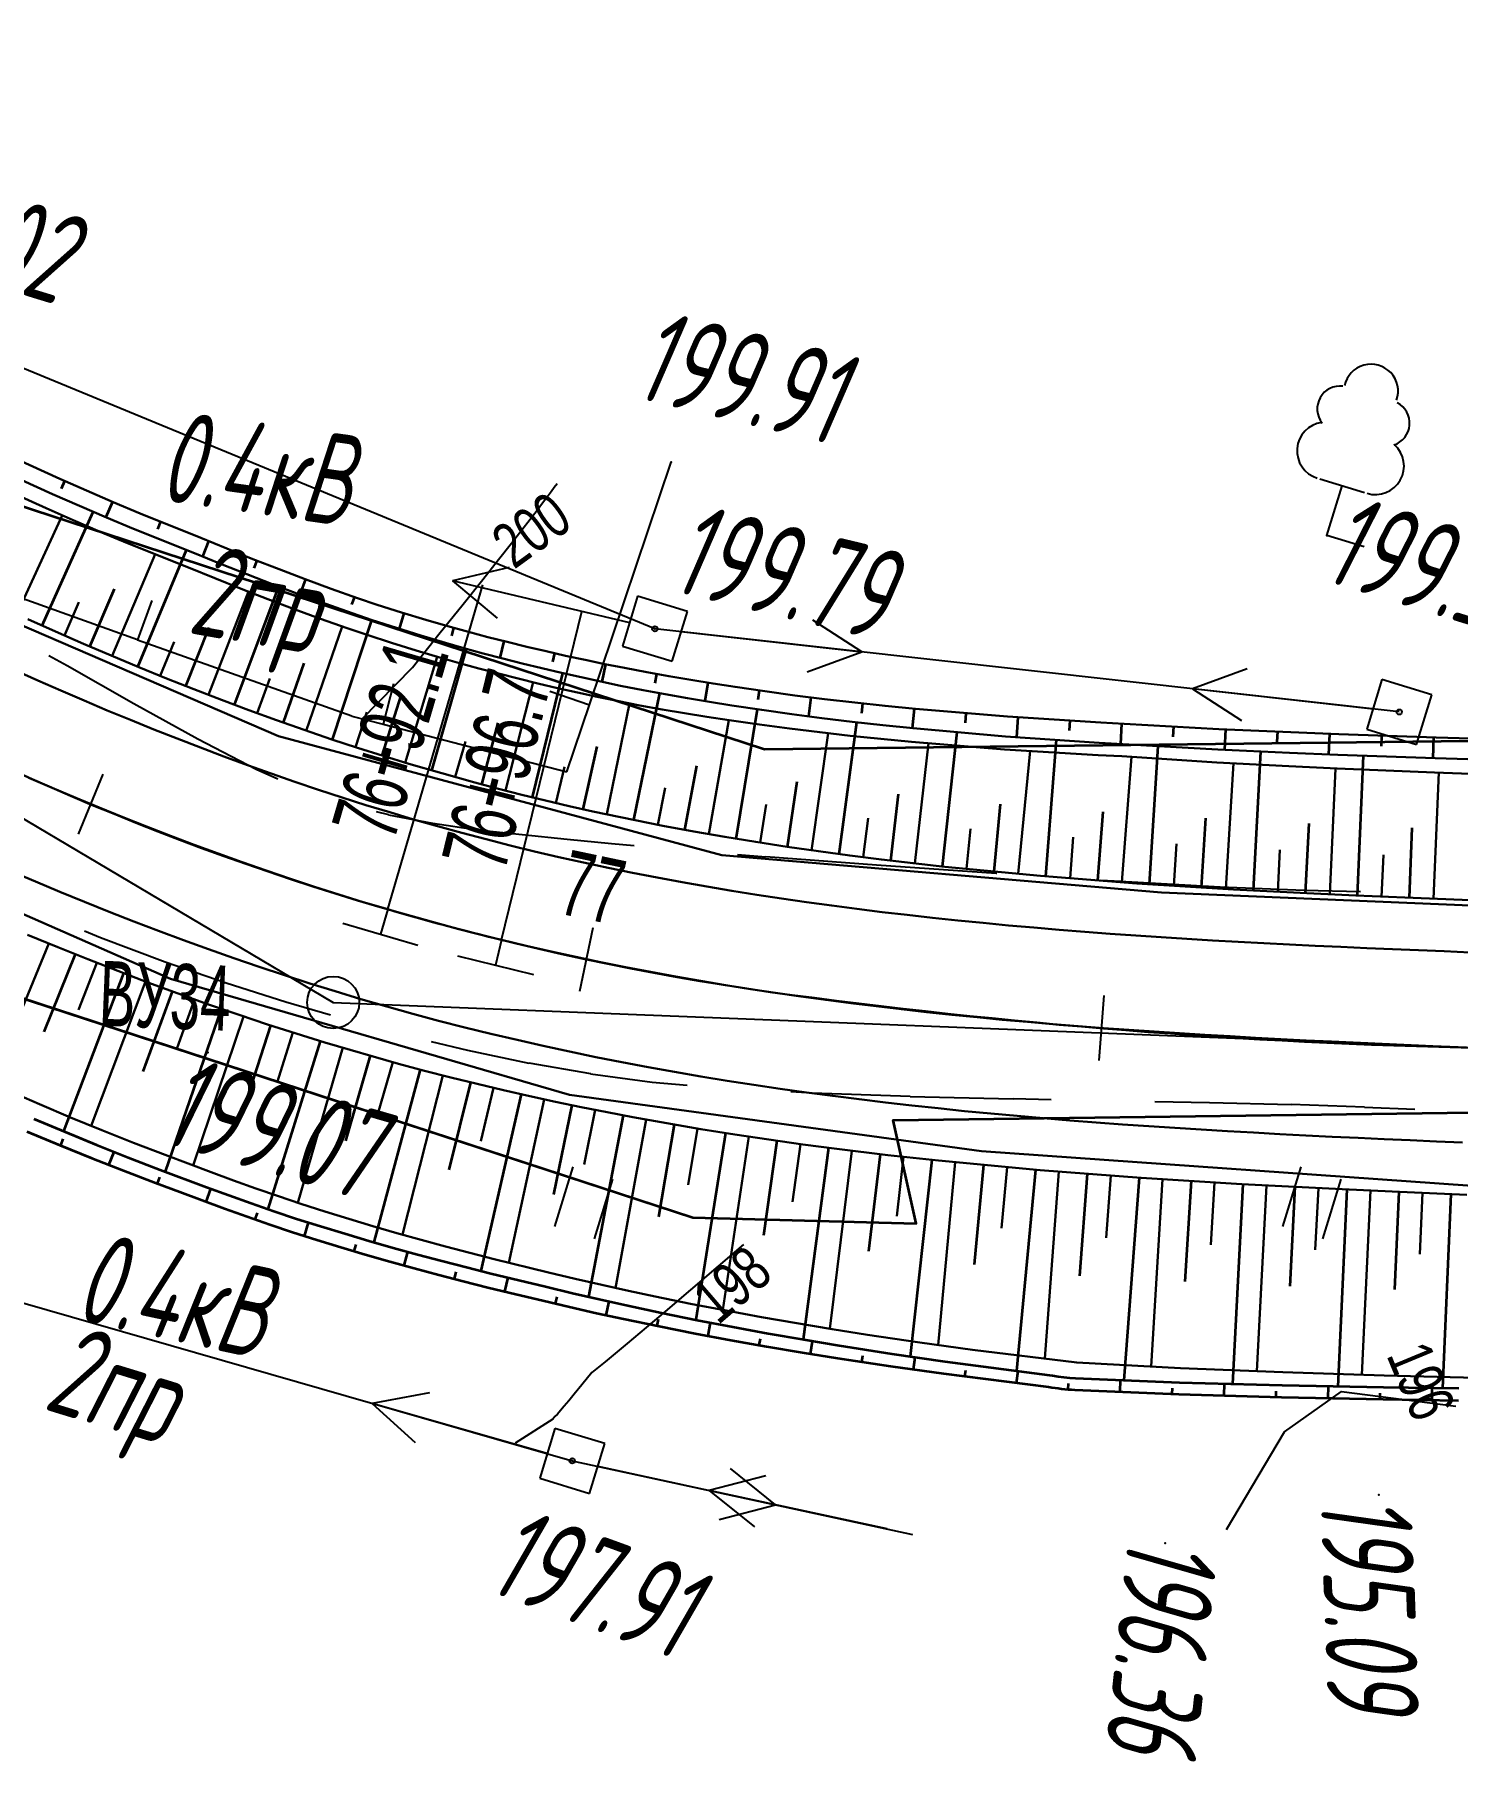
# Model space of a CAD drawing. Header units: millimetres. Extents: x -1799 to 6962, y -1020 to 4121.
# Drawn here: x 4524.3 to 4579.1, y 2876 to 2942.5 of the extents above; entities that cross this region are included whole.
import ezdxf

# ---------------------------------------------------------------- set-up
doc = ezdxf.new("R2010")
doc.units = ezdxf.units.MM
doc.linetypes.add('CONTI', pattern=[0])
for name, color, linetype, lineweight in [('10', 1, 'Continuous', 35), ('КОПИЯ_ОСЬ_13_ОТКОСЫ', 7, 'Continuous', 30), ('КОПИЯ_ОСЬ_ГРАНИЦЫ_ПОЛОС', 7, 'Continuous', 30), ('Огражд-перила', 1, 'ограждение2', 40), ('ОСЬ_ВЕРХ_ПОКРЫТИЯ_ГРАНИЦЫ_ПОЛОС', 7, 'Continuous', 30), ('ОСЬ_ВЕРХ_ПОКРЫТИЯ_ОСЬ', 1, 'Continuous', 30), ('Ось_примыкания', 1, 'Continuous', 35)]:
    doc.layers.add(name, color=color, linetype=linetype, lineweight=lineweight)
for name, color, linetype in [('GOR_BDEFAULT', 212, 'CONTI'), ('NAD_MDEFAULT', 7, 'CONTI'), ('PI_OTDEFAULT', 172, 'CONTI'), ('PI_TTDEFAULT', 5, 'CONTI'), ('SIT_LDEFAULT', 7, 'CONTI'), ('USLZNDEFAULT', 7, 'CONTI'), ('ZAPSKDEFAULT', 7, 'CONTI'), ('КОПИЯ_ОСЬ_ТАНГЕНСЫ', 1, 'Continuous'), ('ОСЬ_ВЕРХ_ПОКРЫТИЯ_ПИКЕТЫ', 1, 'Continuous'), ('ОСЬ_ВЕРХ_ПОКРЫТИЯ_РАЗБИВКА_КРИВ', 1, 'Continuous'), ('ОСЬ_ВЕРХ_ПОКРЫТИЯ_ТАНГЕНСЫ', 1, 'Continuous'), ('разметка', 7, 'Continuous')]:
    doc.layers.add(name, color=color, linetype=linetype)
doc.styles.add('eskd', font='spds.shx', dxfattribs={"width": 1.2, "oblique": 15})
doc.styles.add('SHRFT', font='TXT', dxfattribs={"width": 3.5})
doc.styles.get("Standard").update_dxf_attribs({"font": 'arial.ttf'})
doc.linetypes.add('ограждение2', pattern='A,0.25,-0.1,[132,ltypeshp.shx,S=0.1,R=0,X=-0.1,Y=0],-0.1,1', length=1.45)

# ---------------------------------------------------------------- blocks, each defined once
blk = doc.blocks.new('BL_2011')
at = {"color": 0}
for p, q in [((0, 0), (0, 2.4)), ((1.6, 0), (1.6, 2.4))]:
    blk.add_line(p, q, dxfattribs=at)
blk = doc.blocks.new('BL_27')
at = {"color": 0}
for p, q in [((1, 1), (-1, 1)), ((-1, 1), (-1, -1)), ((1, -1), (1, 1)), ((-1, -1), (1, -1))]:
    blk.add_line(p, q, dxfattribs=at)
blk.add_circle((0, 0), 0.1, dxfattribs=at)
blk = doc.blocks.new('BL_104')
at = {"color": 0}
for p, q in [((-0.9, 2), (0.9, 2)), ((0, 0), (0, 2)), ((1.5, 0), (0, 0))]:
    blk.add_line(p, q, dxfattribs=at)
for centre, radius, start, end in [((0, 5.8), 1.04, 358, 185), ((-0.94, 4.8), 0.88, 100, 235), ((0.94, 4.8), 0.88, 305, 80), ((-1, 3.1), 1.1, 115, 270), ((1, 3.1), 1.1, 270, 65)]:
    blk.add_arc(centre, radius, start, end, dxfattribs=at)

msp = doc.modelspace()

# ---------------------------------------------------------------- linework, layer by layer
at = {"layer": '10'}
for p, q in [((4552.416, 2914.983), (4521.746, 2925.033)), ((4598.586, 2915.533), (4552.416, 2914.983)), ((4514.446, 2908.513), (4549.656, 2896.993)), ((4557.366, 2900.733), (4579.636, 2901.023)), ((4558.246, 2896.753), (4557.366, 2900.733)), ((4549.656, 2896.993), (4558.246, 2896.753))]:
    msp.add_line(p, q, dxfattribs=at)
for points in [[(4598.586, 2915.533), (4552.416, 2914.983), (4521.746, 2925.033), (4419.606, 2982.913), (4344.146, 3011.203), (4332.496, 3021.273), (4289.966, 3078.193), (4264.456, 3124.383), (4216.896, 3199.763), (4208.926, 3208.633), (4175.176, 3237.413), (4176.746, 3239.013), (4084.856, 3313.423)], [(4334.836, 2995.523), (4319.266, 3008.963), (4288.236, 3052.073), (4319.266, 3008.963), (4334.836, 2995.523), (4363.306, 2985.263), (4364.906, 2990.013), (4372.426, 2987.253), (4370.836, 2982.483), (4411.976, 2966.593), (4514.446, 2908.513), (4549.656, 2896.993), (4558.246, 2896.753), (4557.366, 2900.733), (4579.636, 2901.023)]]:
    msp.add_lwpolyline(points, dxfattribs=at)
at = {"layer": 'GOR_BDEFAULT', "color": 212, "flags": 128}
for points, elevation in [([(4536.932, 2916.149), (4538.882, 2918.139), (4539.892, 2919.419), (4540.832, 2920.579), (4541.582, 2921.519), (4542.192, 2922.299), (4542.682, 2922.919), (4543.082, 2923.429), (4543.402, 2923.849), (4543.672, 2924.189), (4543.882, 2924.479), (4544.062, 2924.709), (4544.212, 2924.909), (4544.332, 2925.079), (4544.442, 2925.219)], 200), ([(4551.612, 2895.949), (4548.592, 2893.379), (4547.132, 2892.139), (4546.292, 2891.439), (4545.782, 2891.029), (4545.392, 2890.549), (4545.102, 2890.199), (4544.892, 2889.939), (4544.712, 2889.729), (4544.572, 2889.569), (4544.452, 2889.429), (4544.352, 2889.329), (4544.272, 2889.229), (4542.832, 2888.309)], 198), ([(4570.182, 2884.989), (4572.412, 2888.749), (4574.602, 2890.299), (4579.002, 2889.729)], 196)]:
    msp.add_lwpolyline(points, dxfattribs=dict(at, elevation=elevation))
at = {"layer": 'PI_TTDEFAULT', "color": 5}
for p in [(4548.832, 2926.039, 199.909), (4574.042, 2923.219, 199.305), (4548.202, 2919.629, 199.79), (4531.012, 2903.329, 199.073), (4545.022, 2887.629, 197.912), (4576.042, 2886.319, 195.089), (4567.822, 2884.459, 196.363)]:
    msp.add_point(p, dxfattribs=at)
at = {"layer": 'SIT_LDEFAULT', "color": 7}
for p, q in [((4548.202, 2919.629), (4500.388, 2939.337)), ((4545.682, 2916.709), (4548.832, 2926.039)), ((4520.432, 2922.029), (4528.302, 2919.219)), ((4542.592, 2921.989), (4540.422, 2921.479)), ((4547.232, 2919.859), (4540.422, 2921.479)), ((4540.422, 2921.479), (4542.132, 2920.039)), ((4528.852, 2920.719), (4528.312, 2919.209)), ((4556.152, 2918.739), (4554.272, 2919.959)), ((4528.312, 2919.209), (4536.542, 2916.279)), ((4576.822, 2916.429), (4548.202, 2919.629)), ((4549.192, 2919.519), (4556.152, 2918.739)), ((4525.602, 2918.199), (4524.902, 2918.589)), ((4554.052, 2917.969), (4556.152, 2918.739)), ((4528.162, 2916.749), (4525.602, 2918.199)), ((4570.972, 2918.089), (4568.872, 2917.319)), ((4538.152, 2917.509), (4537.752, 2915.959)), ((4544.162, 2917.229), (4545.682, 2916.709)), ((4575.832, 2916.539), (4568.872, 2917.319)), ((4568.872, 2917.319), (4570.752, 2916.099)), ((4530.632, 2915.379), (4528.162, 2916.749)), ((4544.812, 2914.129), (4545.682, 2916.709)), ((4536.542, 2916.269), (4537.752, 2915.959)), ((4537.752, 2915.959), (4544.812, 2914.129)), ((4532.872, 2914.219), (4530.632, 2915.379)), ((4533.702, 2913.849), (4532.872, 2914.219)), ((4537.972, 2912.469), (4537.492, 2912.589)), ((4539.662, 2912.139), (4537.972, 2912.459)), ((4541.372, 2911.889), (4539.662, 2912.139)), ((4543.102, 2911.699), (4541.372, 2911.889)), ((4544.822, 2911.529), (4543.102, 2911.699)), ((4546.532, 2911.359), (4544.822, 2911.529)), ((4547.402, 2911.279), (4546.532, 2911.359)), ((4552.462, 2910.849), (4551.382, 2910.939)), ((4556.722, 2910.539), (4552.462, 2910.859)), ((4561.322, 2910.219), (4556.722, 2910.539)), ((4561.352, 2910.219), (4561.322, 2910.219)), ((4565.862, 2909.919), (4565.342, 2909.949)), ((4569.942, 2909.689), (4565.862, 2909.919)), ((4573.172, 2909.559), (4569.942, 2909.689)), ((4575.332, 2909.519), (4573.172, 2909.559)), ((4526.262, 2908.009), (4526.882, 2907.759)), ((4526.882, 2907.759), (4529.372, 2906.819)), ((4529.372, 2906.819), (4531.722, 2906.009)), ((4531.722, 2906.009), (4534.012, 2905.279)), ((4534.012, 2905.279), (4535.722, 2904.779)), ((4539.592, 2903.759), (4540.992, 2903.429)), ((4540.992, 2903.419), (4543.352, 2902.929)), ((4543.352, 2902.939), (4545.722, 2902.529)), ((4545.722, 2902.519), (4548.092, 2902.199)), ((4548.092, 2902.199), (4549.442, 2902.079)), ((4553.432, 2901.829), (4554.242, 2901.789)), ((4554.242, 2901.779), (4558.022, 2901.649)), ((4558.022, 2901.639), (4561.982, 2901.549)), ((4561.982, 2901.559), (4563.432, 2901.529)), ((4567.422, 2901.449), (4569.532, 2901.409)), ((4569.532, 2901.409), (4572.672, 2901.339)), ((4572.672, 2901.349), (4575.492, 2901.249)), ((4575.492, 2901.229), (4577.422, 2901.149)), ((4510.472, 2897.569), (4545.022, 2887.629)), ((4539.532, 2890.249), (4537.332, 2889.839)), ((4544.062, 2887.909), (4537.332, 2889.839)), ((4537.332, 2889.839), (4538.982, 2888.329)), ((4545.022, 2887.629), (4558.112, 2884.799)), ((4546.002, 2887.419), (4552.842, 2885.939)), ((4552.842, 2885.939), (4551.102, 2887.339)), ((4552.462, 2887.049), (4550.292, 2886.489)), ((4557.132, 2885.009), (4550.292, 2886.489)), ((4550.292, 2886.489), (4552.032, 2885.089)), ((4550.672, 2885.379), (4552.842, 2885.939))]:
    msp.add_line(p, q, dxfattribs=at)
at = {"layer": 'КОПИЯ_ОСЬ_13_ОТКОСЫ'}
for points in [[(4521.669, 2925.681), (4524.79, 2924.262), (4525.828, 2923.808), (4526.871, 2923.363), (4527.916, 2922.926), (4530.267, 2921.984), (4531.278, 2921.57), (4532.293, 2921.166), (4533.312, 2920.771), (4534.327, 2920.389), (4535.346, 2920.018), (4536.369, 2919.657), (4537.134, 2919.394), (4538.078, 2919.09), (4539.024, 2918.796), (4539.973, 2918.511), (4540.684, 2918.305), (4541.436, 2918.102), (4542.19, 2917.905), (4542.946, 2917.714), (4543.703, 2917.529), (4544.462, 2917.351), (4545.222, 2917.179), (4545.984, 2917.014), (4546.747, 2916.855), (4547.626, 2916.68), (4548.482, 2916.529), (4549.34, 2916.384), (4550.199, 2916.246), (4551.059, 2916.115), (4552.218, 2915.949), (4553.379, 2915.795), (4554.541, 2915.652), (4555.715, 2915.518), (4556.892, 2915.394), (4558.068, 2915.281), (4561.638, 2914.991), (4565.249, 2914.77), (4566.158, 2914.725), (4569.812, 2914.491), (4572.581, 2914.345), (4574.438, 2914.258), (4576.305, 2914.177), (4578.183, 2914.102), (4585.748, 2913.824)], [(4523.67, 2920.195), (4525.406, 2923.992)], [(4527.331, 2918.583), (4528.986, 2922.497)], [(4525.495, 2919.376), (4526.056, 2920.649)], [(4531.039, 2917.083), (4532.57, 2921.058)], [(4524.093, 2920.002), (4525.158, 2919.524), (4526.227, 2919.055), (4527.29, 2918.6), (4528.356, 2918.154), (4529.426, 2917.718), (4530.478, 2917.301), (4531.534, 2916.894), (4532.593, 2916.497), (4533.652, 2916.112), (4534.715, 2915.738), (4535.782, 2915.376), (4536.766, 2915.053), (4537.752, 2914.74), (4538.743, 2914.438), (4541.28, 2913.714), (4542.182, 2913.476), (4543.086, 2913.246), (4543.993, 2913.025), (4544.901, 2912.812), (4545.811, 2912.608), (4548.501, 2912.057), (4549.692, 2911.836), (4550.885, 2911.627), (4552.08, 2911.431), (4553.284, 2911.245), (4554.489, 2911.071), (4555.696, 2910.908), (4556.912, 2910.754), (4558.128, 2910.61), (4559.345, 2910.475), (4563.023, 2910.122), (4566.727, 2909.836), (4570.455, 2909.604), (4573.266, 2909.458), (4575.147, 2909.37), (4577.033, 2909.289), (4579.873, 2909.175)], [(4534.795, 2915.711), (4536.179, 2919.723)], [(4529.179, 2917.818), (4529.71, 2919.131)], [(4538.601, 2914.48), (4539.829, 2918.554)], [(4532.911, 2916.38), (4533.398, 2917.713)], [(4542.454, 2913.406), (4543.521, 2917.573)], [(4546.349, 2912.498), (4547.223, 2916.761)], [(4536.692, 2915.077), (4537.127, 2916.423)], [(4550.275, 2911.732), (4551.042, 2916.117)], [(4540.524, 2913.93), (4540.913, 2915.294)], [(4554.226, 2911.108), (4554.866, 2915.614)], [(4558.194, 2910.602), (4558.721, 2915.228)], [(4562.174, 2910.204), (4562.627, 2914.93)], [(4566.16, 2909.88), (4566.533, 2914.701)], [(4544.396, 2912.929), (4544.724, 2914.325)], [(4570.152, 2909.623), (4570.453, 2914.457)], [(4574.147, 2909.417), (4574.372, 2914.261)], [(4578.143, 2909.244), (4578.338, 2914.097)], [(4548.309, 2912.096), (4548.6, 2913.517)], [(4552.248, 2911.404), (4552.479, 2912.87)], [(4556.208, 2910.842), (4556.399, 2912.346)], [(4560.183, 2910.395), (4560.331, 2911.94)], [(4564.166, 2910.034), (4564.288, 2911.612)], [(4568.156, 2909.747), (4568.256, 2911.356)], [(4572.149, 2909.516), (4572.233, 2911.128)], [(4576.144, 2909.327), (4576.214, 2910.942)], [(4524.893, 2907.528), (4522.683, 2902.151)], [(4524.081, 2907.864), (4525.242, 2907.385), (4526.391, 2906.923), (4527.544, 2906.471), (4528.703, 2906.031), (4529.87, 2905.601), (4531.04, 2905.183), (4532.216, 2904.778), (4533.309, 2904.414), (4534.405, 2904.061), (4535.505, 2903.72), (4538.34, 2902.901), (4539.347, 2902.632), (4540.356, 2902.373), (4541.368, 2902.123), (4542.381, 2901.882), (4543.397, 2901.651), (4544.384, 2901.438), (4545.372, 2901.232), (4546.362, 2901.035), (4547.354, 2900.847), (4548.659, 2900.611), (4549.967, 2900.388), (4551.277, 2900.179), (4552.583, 2899.984), (4553.89, 2899.8), (4555.199, 2899.627), (4557.154, 2899.39), (4559.112, 2899.176), (4563.014, 2898.809), (4566.902, 2898.513), (4570.773, 2898.273), (4574.626, 2898.075), (4576.545, 2897.986), (4579.415, 2897.863)], [(4526.748, 2906.782), (4526.039, 2904.978)], [(4528.615, 2906.064), (4526.53, 2900.511)], [(4530.493, 2905.377), (4529.829, 2903.514)], [(4532.382, 2904.721), (4530.449, 2898.988)], [(4534.283, 2904.099), (4533.673, 2902.177)], [(4536.197, 2903.52), (4534.475, 2897.552)], [(4538.119, 2902.965), (4537.545, 2900.976)], [(4540.051, 2902.45), (4538.49, 2896.329)], [(4541.994, 2901.973), (4541.51, 2899.924)], [(4523.354, 2901.855), (4524.541, 2901.341), (4525.733, 2900.839), (4526.939, 2900.345), (4528.151, 2899.863), (4529.368, 2899.394), (4531.14, 2898.729), (4531.998, 2898.415), (4532.858, 2898.108), (4533.722, 2897.808), (4534.587, 2897.515), (4535.508, 2897.222), (4536.431, 2896.936), (4537.356, 2896.658), (4538.284, 2896.388), (4539.214, 2896.125), (4540.146, 2895.871), (4541.081, 2895.624), (4542.018, 2895.386), (4544.11, 2894.871), (4545.133, 2894.628), (4546.158, 2894.393), (4547.185, 2894.167), (4548.212, 2893.949), (4549.573, 2893.672), (4550.936, 2893.408), (4552.302, 2893.157), (4553.656, 2892.921), (4555.012, 2892.695), (4556.37, 2892.481), (4558.389, 2892.181), (4560.411, 2891.903), (4564.42, 2891.407), (4568.405, 2891.196), (4572.346, 2891.036), (4574.299, 2890.971), (4576.24, 2890.913), (4584.882, 2890.692)], [(4543.944, 2901.532), (4542.584, 2895.246)], [(4545.903, 2901.125), (4545.485, 2899.023)], [(4547.868, 2900.752), (4546.691, 2894.275)], [(4549.838, 2900.41), (4549.479, 2898.245)], [(4551.813, 2900.098), (4550.809, 2893.432)], [(4553.793, 2899.813), (4553.488, 2897.587)], [(4555.776, 2899.555), (4554.929, 2892.709)], [(4557.763, 2899.321), (4557.507, 2897.036)], [(4559.752, 2899.116), (4559.091, 2892.082)], [(4561.743, 2898.929), (4561.523, 2896.584)], [(4563.735, 2898.754), (4563.188, 2891.56)], [(4565.729, 2898.602), (4565.547, 2896.204)], [(4567.725, 2898.462), (4567.278, 2891.256)], [(4569.721, 2898.338), (4569.572, 2895.936)], [(4571.718, 2898.225), (4571.349, 2891.077)], [(4573.715, 2898.122), (4573.592, 2895.739)], [(4575.712, 2898.025), (4575.387, 2890.938)], [(4577.71, 2897.936), (4577.609, 2895.574)]]:
    msp.add_lwpolyline(points, dxfattribs=at)
at = {"layer": 'КОПИЯ_ОСЬ_ГРАНИЦЫ_ПОЛОС'}
for points in [[(4522.222, 2926.805), (4525.316, 2925.392), (4526.344, 2924.941), (4527.377, 2924.498), (4528.413, 2924.063), (4530.739, 2923.126), (4531.738, 2922.715), (4532.742, 2922.312), (4533.749, 2921.92), (4534.751, 2921.54), (4535.758, 2921.171), (4536.767, 2920.811), (4537.523, 2920.551), (4538.457, 2920.258), (4539.394, 2919.976), (4540.333, 2919.703), (4541.036, 2919.506), (4541.78, 2919.311), (4542.525, 2919.122), (4543.271, 2918.94), (4544.019, 2918.764), (4544.769, 2918.594), (4545.52, 2918.43), (4546.272, 2918.273), (4547.026, 2918.122), (4547.895, 2917.956), (4548.74, 2917.805), (4549.587, 2917.66), (4550.435, 2917.522), (4551.284, 2917.391), (4552.43, 2917.224), (4553.577, 2917.069), (4554.727, 2916.925), (4555.89, 2916.79), (4557.054, 2916.665), (4558.22, 2916.549), (4561.761, 2916.254), (4565.348, 2916.027), (4566.251, 2915.979), (4569.89, 2915.775), (4572.649, 2915.65), (4574.501, 2915.577), (4576.364, 2915.511), (4578.239, 2915.45), (4585.801, 2915.228)], [(4521.934, 2926.219), (4525.043, 2924.806), (4526.077, 2924.354), (4527.115, 2923.911), (4528.156, 2923.476), (4530.496, 2922.539), (4531.502, 2922.127), (4532.512, 2921.725), (4533.526, 2921.332), (4534.534, 2920.952), (4535.548, 2920.583), (4536.565, 2920.224), (4537.326, 2919.963), (4538.263, 2919.661), (4539.203, 2919.368), (4540.147, 2919.086), (4540.853, 2918.881), (4541.6, 2918.679), (4542.349, 2918.483), (4543.1, 2918.294), (4543.852, 2918.11), (4544.606, 2917.934), (4545.362, 2917.763), (4546.118, 2917.599), (4546.876, 2917.441), (4547.75, 2917.268), (4548.6, 2917.11), (4549.452, 2916.96), (4550.304, 2916.817), (4551.158, 2916.681), (4552.311, 2916.508), (4553.465, 2916.346), (4554.62, 2916.195), (4555.789, 2916.054), (4556.959, 2915.923), (4558.131, 2915.801), (4561.686, 2915.487), (4565.286, 2915.242), (4569.843, 2914.983), (4572.607, 2914.855), (4574.463, 2914.781), (4576.329, 2914.714), (4578.205, 2914.651), (4585.771, 2914.424)], [(4524.093, 2920.002), (4525.158, 2919.524), (4526.227, 2919.055), (4527.29, 2918.6), (4528.356, 2918.154), (4529.426, 2917.718), (4530.478, 2917.301), (4531.534, 2916.894), (4532.593, 2916.497), (4533.652, 2916.112), (4534.715, 2915.738), (4535.782, 2915.376), (4536.766, 2915.053), (4537.752, 2914.74), (4538.743, 2914.438), (4541.28, 2913.714), (4542.182, 2913.476), (4543.086, 2913.246), (4543.993, 2913.025), (4544.901, 2912.812), (4545.811, 2912.608), (4548.501, 2912.057), (4549.692, 2911.836), (4550.885, 2911.627), (4552.08, 2911.431), (4553.284, 2911.245), (4554.489, 2911.071), (4555.696, 2910.908), (4556.912, 2910.754), (4558.128, 2910.61), (4559.345, 2910.475), (4563.023, 2910.122), (4566.727, 2909.836), (4570.455, 2909.604), (4573.266, 2909.458), (4575.147, 2909.37), (4577.033, 2909.289), (4579.873, 2909.175)], [(4524.081, 2907.864), (4525.242, 2907.385), (4526.391, 2906.923), (4527.544, 2906.471), (4528.703, 2906.031), (4529.87, 2905.601), (4531.04, 2905.183), (4532.216, 2904.778), (4533.309, 2904.414), (4534.405, 2904.061), (4535.505, 2903.72), (4538.34, 2902.901), (4539.347, 2902.632), (4540.356, 2902.373), (4541.368, 2902.123), (4542.381, 2901.882), (4543.397, 2901.651), (4544.384, 2901.438), (4545.372, 2901.232), (4546.362, 2901.035), (4547.354, 2900.847), (4548.659, 2900.611), (4549.967, 2900.388), (4551.277, 2900.179), (4552.583, 2899.984), (4553.89, 2899.8), (4555.199, 2899.627), (4557.154, 2899.39), (4559.112, 2899.176), (4563.014, 2898.809), (4566.902, 2898.513), (4570.773, 2898.273), (4574.626, 2898.075), (4576.545, 2897.986), (4579.415, 2897.863)]]:
    msp.add_lwpolyline(points, dxfattribs=at)
at = {"layer": 'КОПИЯ_ОСЬ_ТАНГЕНСЫ'}
for p, q in [((4420.882, 2973.399), (4535.832, 2905.259)), ((4535.832, 2905.259), (4637.75, 2901.21))]:
    msp.add_line(p, q, dxfattribs=at)
msp.add_circle((4535.832, 2905.259), 1, dxfattribs=at)
at = {"layer": 'Огражд-перила', "color": 1, "lineweight": 30, "ltscale": 7}
msp.add_lwpolyline([(4514.929, 2912.601), (4529.571, 2906.17), (4544.919, 2901.704), (4560.761, 2899.544), (4580.715, 2898.125), (4600.805, 2897.779), (4616.669, 2899.941), (4631.964, 2905.07), (4646.021, 2912.887), (4658.406, 2923.23), (4671.738, 2938.604), (4683.615, 2954.494), (4696.823, 2972.096), (4702.26, 2979.293), (4730.516, 3016.48), (4749.861, 3041.914), (4759.304, 3053.851)], dxfattribs=at)
msp.add_lwpolyline([(4682.822, 2976.199, -0.49807), (4683.167, 2968.777), (4674.161, 2957.189), (4661.556, 2941.46), (4650.255, 2929.378), (4640.555, 2921.88), (4628.927, 2915.213), (4616.151, 2910.633), (4602.321, 2908.365), (4584.421, 2908.781), (4567.679, 2909.487), (4550.769, 2910.92), (4533.732, 2915.504), (4519.139, 2921.79)], format="xyb", dxfattribs=at)
at = {"layer": 'ОСЬ_ВЕРХ_ПОКРЫТИЯ_ГРАНИЦЫ_ПОЛОС'}
for points in [[(4523.591, 2918.035), (4524.476, 2917.639), (4525.364, 2917.25), (4526.253, 2916.868), (4527.144, 2916.492), (4528.038, 2916.123), (4528.933, 2915.761), (4529.831, 2915.407), (4530.73, 2915.059), (4531.632, 2914.72), (4532.536, 2914.388), (4533.442, 2914.064), (4534.351, 2913.748), (4535.261, 2913.441), (4536.173, 2913.142), (4537.088, 2912.852), (4538.004, 2912.571), (4538.923, 2912.299), (4539.848, 2912.034), (4540.776, 2911.779), (4541.707, 2911.532), (4542.64, 2911.295), (4543.575, 2911.068), (4544.513, 2910.849), (4545.454, 2910.639), (4546.398, 2910.438), (4547.345, 2910.245), (4548.294, 2910.061), (4549.246, 2909.884), (4550.2, 2909.716), (4551.156, 2909.555), (4552.114, 2909.401), (4553.074, 2909.255), (4554.036, 2909.115), (4555.001, 2908.982), (4555.966, 2908.856), (4556.934, 2908.736), (4557.903, 2908.622), (4558.874, 2908.515), (4559.846, 2908.412), (4560.82, 2908.315), (4561.795, 2908.223), (4562.772, 2908.137), (4563.749, 2908.054), (4564.728, 2907.977), (4565.709, 2907.903), (4566.69, 2907.834), (4567.673, 2907.768), (4568.657, 2907.706), (4569.641, 2907.647), (4570.627, 2907.591), (4571.614, 2907.538), (4572.603, 2907.488), (4573.592, 2907.439), (4574.582, 2907.393), (4575.573, 2907.349), (4576.565, 2907.307), (4577.558, 2907.265), (4578.552, 2907.225), (4579.547, 2907.186)], [(4523.441, 2910.308), (4524.379, 2909.908), (4525.32, 2909.515), (4526.264, 2909.128), (4527.212, 2908.748), (4528.164, 2908.376), (4529.12, 2908.011), (4530.079, 2907.654), (4531.042, 2907.305), (4532.008, 2906.964), (4532.979, 2906.631), (4533.953, 2906.308), (4534.93, 2905.993), (4535.912, 2905.687), (4536.896, 2905.39), (4537.89, 2905.103), (4538.887, 2904.825), (4539.886, 2904.557), (4540.888, 2904.3), (4541.893, 2904.052), (4542.899, 2903.815), (4543.906, 2903.587), (4544.915, 2903.369), (4545.925, 2903.16), (4546.935, 2902.961), (4547.947, 2902.77), (4548.959, 2902.589), (4549.972, 2902.415), (4550.985, 2902.25), (4551.999, 2902.092), (4553.012, 2901.942), (4554.026, 2901.8), (4555.041, 2901.664), (4556.055, 2901.536), (4557.069, 2901.414), (4558.082, 2901.298), (4559.096, 2901.188), (4560.109, 2901.084), (4561.122, 2900.986), (4562.135, 2900.893), (4563.147, 2900.805), (4564.158, 2900.722), (4565.169, 2900.643), (4566.18, 2900.569), (4567.19, 2900.498), (4568.199, 2900.432), (4569.207, 2900.369), (4570.215, 2900.309), (4571.222, 2900.252), (4572.229, 2900.197), (4573.234, 2900.145), (4574.239, 2900.096), (4575.243, 2900.048), (4576.246, 2900.002), (4577.248, 2899.958), (4578.25, 2899.914), (4579.25, 2899.872)]]:
    msp.add_lwpolyline(points, dxfattribs=at)
at = {"layer": 'ОСЬ_ВЕРХ_ПОКРЫТИЯ_ГРАНИЦЫ_ПОЛОС', "linetype": 'Continuous'}
msp.add_lwpolyline([(4579.25, 2899.872), (4578.25, 2899.914), (4577.248, 2899.958), (4576.246, 2900.002), (4575.243, 2900.048), (4574.239, 2900.096), (4573.234, 2900.145), (4572.229, 2900.197), (4571.222, 2900.252), (4570.215, 2900.309), (4569.207, 2900.369), (4568.199, 2900.432), (4567.19, 2900.498), (4566.18, 2900.569), (4565.169, 2900.643), (4564.158, 2900.722), (4563.147, 2900.805), (4562.135, 2900.893), (4561.122, 2900.986), (4560.109, 2901.084), (4559.096, 2901.188), (4558.082, 2901.298), (4557.069, 2901.414), (4556.055, 2901.536), (4555.041, 2901.664), (4554.026, 2901.8), (4553.012, 2901.942), (4551.999, 2902.092), (4550.985, 2902.25), (4549.972, 2902.415), (4548.959, 2902.589), (4547.947, 2902.77), (4546.935, 2902.961), (4545.925, 2903.16), (4544.915, 2903.369), (4543.906, 2903.587), (4542.899, 2903.815), (4541.893, 2904.052), (4540.888, 2904.3), (4539.886, 2904.557), (4538.887, 2904.825), (4537.89, 2905.103), (4536.896, 2905.39), (4535.912, 2905.687), (4534.93, 2905.993), (4533.953, 2906.308), (4532.979, 2906.631), (4532.008, 2906.964), (4531.042, 2907.305), (4530.079, 2907.654), (4529.12, 2908.011), (4528.164, 2908.376), (4527.212, 2908.748), (4526.264, 2909.128), (4525.32, 2909.515), (4524.379, 2909.908), (4523.441, 2910.308)], dxfattribs=at)
at = {"layer": 'ОСЬ_ВЕРХ_ПОКРЫТИЯ_ОСЬ'}
msp.add_lwpolyline([(4524.128, 2913.899), (4525.028, 2913.511), (4525.931, 2913.129), (4526.837, 2912.754), (4527.745, 2912.386), (4528.657, 2912.024), (4529.571, 2911.67), (4530.488, 2911.323), (4531.408, 2910.984), (4532.331, 2910.653), (4533.256, 2910.33), (4534.184, 2910.015), (4535.116, 2909.708), (4536.05, 2909.41), (4536.986, 2909.12), (4537.926, 2908.84), (4537.926, 2908.84, 0.011345), (4542.308, 2907.663), (4542.308, 2907.663), (4543.257, 2907.436), (4544.208, 2907.218), (4545.16, 2907.009), (4546.115, 2906.808), (4547.072, 2906.616), (4548.03, 2906.432), (4548.989, 2906.256), (4549.95, 2906.088), (4550.913, 2905.927), (4551.876, 2905.774), (4552.841, 2905.628), (4553.806, 2905.489), (4554.773, 2905.356), (4555.74, 2905.23), (4556.709, 2905.11), (4557.678, 2904.996), (4558.647, 2904.888), (4559.617, 2904.785), (4560.588, 2904.688), (4561.559, 2904.595), (4562.531, 2904.508), (4563.503, 2904.425), (4564.476, 2904.347), (4565.448, 2904.273), (4566.421, 2904.202), (4567.395, 2904.136), (4568.368, 2904.073), (4569.342, 2904.013), (4570.316, 2903.956), (4571.29, 2903.902), (4572.264, 2903.85), (4573.239, 2903.801), (4574.213, 2903.754), (4576.162, 2903.665), (4578.112, 2903.582), (4582.011, 2903.424)], format="xyb", dxfattribs=at)
at = {"layer": 'ОСЬ_ВЕРХ_ПОКРЫТИЯ_ПИКЕТЫ'}
for p, q in [((4526.034, 2911.733), (4526.988, 2914.043)), ((4545.312, 2905.699), (4545.828, 2908.145)), ((4545.312, 2905.699), (4545.828, 2908.145)), ((4565.286, 2903.031), (4565.472, 2905.524))]:
    msp.add_line(p, q, dxfattribs=at)
at = {"layer": 'ОСЬ_ВЕРХ_ПОКРЫТИЯ_РАЗБИВКА_КРИВ'}
for p, q in [((4537.926, 2908.84), (4541.582, 2921.315)), ((4542.308, 2907.663), (4545.394, 2920.291)), ((4537.926, 2908.84), (4537.645, 2907.88)), ((4536.205, 2908.302), (4539.084, 2907.459)), ((4542.308, 2907.663), (4542.07, 2906.692)), ((4540.613, 2907.048), (4543.527, 2906.335))]:
    msp.add_line(p, q, dxfattribs=at)
at = {"layer": 'ОСЬ_ВЕРХ_ПОКРЫТИЯ_ТАНГЕНСЫ'}
for p, q in [((4420.882, 2973.399), (4535.832, 2905.259)), ((4535.832, 2905.259), (4637.752, 2901.209))]:
    msp.add_line(p, q, dxfattribs=at)
msp.add_circle((4535.832, 2905.259), 1, dxfattribs=at)
at = {"layer": 'Ось_примыкания', "color": 0}
for p, q in [((4525.505, 2925.309), (4525.375, 2925.014)), ((4527.34, 2924.514), (4527.086, 2923.923)), ((4524.643, 2919.756), (4526.604, 2924.129)), ((4529.188, 2923.751), (4529.069, 2923.455)), ((4528.315, 2918.171), (4530.192, 2922.66)), ((4531.042, 2923.001), (4530.801, 2922.414)), ((4532.897, 2922.252), (4532.782, 2921.958)), ((4532.037, 2916.705), (4533.74, 2921.251)), ((4534.764, 2921.535), (4534.548, 2920.947)), ((4526.473, 2918.95), (4527.424, 2921.169)), ((4536.645, 2920.855), (4536.54, 2920.562)), ((4535.806, 2915.368), (4537.316, 2919.966)), ((4538.545, 2920.232), (4538.363, 2919.63)), ((4530.17, 2917.423), (4531.067, 2919.683)), ((4540.463, 2919.666), (4540.376, 2919.355)), ((4539.627, 2914.185), (4540.958, 2918.853)), ((4542.396, 2919.155), (4542.234, 2918.513)), ((4544.342, 2918.69), (4544.267, 2918.361)), ((4533.916, 2916.019), (4534.719, 2918.305)), ((4543.49, 2913.148), (4544.655, 2917.922)), ((4546.297, 2918.268), (4546.161, 2917.59)), ((4548.261, 2917.891), (4548.198, 2917.543)), ((4550.232, 2917.555), (4550.117, 2916.849)), ((4552.21, 2917.256), (4552.158, 2916.897)), ((4537.71, 2914.754), (4538.442, 2917.065)), ((4547.395, 2912.284), (4548.392, 2917.149)), ((4554.192, 2916.992), (4554.101, 2916.263)), ((4556.179, 2916.759), (4556.139, 2916.389)), ((4558.168, 2916.555), (4558.094, 2915.805)), ((4541.552, 2913.642), (4542.176, 2916.006)), ((4551.328, 2911.554), (4552.145, 2916.533)), ((4555.284, 2910.963), (4555.97, 2916.034)), ((4560.161, 2916.387), (4560.129, 2916.007)), ((4562.155, 2916.229), (4562.106, 2915.458)), ((4564.151, 2916.102), (4564.126, 2915.713)), ((4566.147, 2915.985), (4566.106, 2915.195)), ((4568.144, 2915.873), (4568.122, 2915.477)), ((4559.255, 2910.485), (4559.825, 2915.651)), ((4563.237, 2910.106), (4563.642, 2915.354)), ((4570.141, 2915.763), (4570.105, 2914.971)), ((4572.139, 2915.673), (4572.121, 2915.276)), ((4574.137, 2915.591), (4574.106, 2914.795)), ((4576.136, 2915.519), (4576.122, 2915.12)), ((4578.135, 2915.453), (4578.109, 2914.654)), ((4545.437, 2912.692), (4545.978, 2915.104)), ((4567.225, 2909.805), (4567.556, 2915.113)), ((4571.218, 2909.564), (4571.496, 2914.906)), ((4575.213, 2909.367), (4575.445, 2914.746)), ((4549.357, 2911.898), (4549.814, 2914.36)), ((4553.303, 2911.243), (4553.667, 2913.757)), ((4557.268, 2910.712), (4557.571, 2913.27)), ((4561.245, 2910.293), (4561.494, 2912.887)), ((4565.231, 2909.952), (4565.434, 2912.587)), ((4569.221, 2909.681), (4569.387, 2912.34)), ((4573.215, 2909.46), (4573.355, 2912.14)), ((4577.211, 2909.282), (4577.32, 2911.979)), ((4525.905, 2907.118), (4524.702, 2904.128)), ((4527.766, 2906.387), (4525.455, 2900.306)), ((4529.639, 2905.686), (4528.505, 2902.607)), ((4531.524, 2905.016), (4529.364, 2898.755)), ((4533.419, 2904.378), (4532.394, 2901.192)), ((4535.326, 2903.775), (4533.322, 2897.312)), ((4537.247, 2903.217), (4536.298, 2899.932)), ((4539.173, 2902.679), (4537.399, 2896.038)), ((4541.111, 2902.186), (4540.281, 2898.827)), ((4543.058, 2901.729), (4541.514, 2894.936)), ((4545.013, 2901.307), (4544.298, 2897.869)), ((4546.975, 2900.919), (4545.648, 2893.938)), ((4525.352, 2899.757), (4525.454, 2900.01)), ((4548.943, 2900.563), (4548.341, 2897.019)), ((4550.916, 2900.237), (4549.77, 2893.056)), ((4552.894, 2899.94), (4552.382, 2896.298)), ((4527.208, 2899.012), (4527.406, 2899.514)), ((4554.876, 2899.67), (4553.904, 2892.295)), ((4556.861, 2899.426), (4556.408, 2895.693)), ((4558.849, 2899.205), (4558.02, 2891.646)), ((4560.839, 2899.013), (4560.48, 2895.183)), ((4562.831, 2898.826), (4562.104, 2891.094)), ((4564.825, 2898.671), (4564.526, 2894.745)), ((4529.074, 2898.293), (4529.167, 2898.543)), ((4530.948, 2897.593), (4531.132, 2898.094)), ((4566.819, 2898.52), (4566.226, 2890.734)), ((4568.815, 2898.395), (4568.575, 2894.522)), ((4570.811, 2898.271), (4570.415, 2890.59)), ((4572.808, 2898.168), (4572.612, 2894.352)), ((4574.806, 2898.066), (4574.457, 2890.493)), ((4576.804, 2897.975), (4576.642, 2894.217)), ((4578.802, 2897.889), (4578.481, 2890.431)), ((4532.829, 2896.914), (4532.918, 2897.168)), ((4534.724, 2896.275), (4534.886, 2896.793)), ((4536.637, 2895.693), (4536.714, 2895.954)), ((4538.56, 2895.143), (4538.706, 2895.671)), ((4540.492, 2894.627), (4540.561, 2894.893)), ((4542.433, 2894.144), (4542.562, 2894.681)), ((4544.378, 2893.677), (4544.44, 2893.942)), ((4546.328, 2893.235), (4546.442, 2893.758)), ((4548.285, 2892.821), (4548.339, 2893.079)), ((4550.248, 2892.437), (4550.343, 2892.945)), ((4552.215, 2892.078), (4552.26, 2892.327)), ((4554.187, 2891.743), (4554.266, 2892.234)), ((4556.163, 2891.435), (4556.199, 2891.676)), ((4558.142, 2891.145), (4558.208, 2891.618)), ((4560.124, 2890.88), (4560.153, 2891.112)), ((4562.109, 2890.632), (4562.166, 2891.086)), ((4566.09, 2890.29), (4566.109, 2890.739)), ((4564.092, 2890.379), (4564.109, 2890.602)), ((4568.089, 2890.205), (4568.098, 2890.431)), ((4570.088, 2890.143), (4570.101, 2890.599)), ((4572.087, 2890.084), (4572.094, 2890.313)), ((4574.086, 2890.037), (4574.097, 2890.5)), ((4576.086, 2889.999), (4576.09, 2890.232)), ((4578.086, 2889.967), (4578.093, 2890.436))]:
    msp.add_line(p, q, dxfattribs=at)
for points in [[(4524.322, 2900.783), (4525.52, 2900.278), (4526.732, 2899.782), (4527.949, 2899.298), (4529.172, 2898.826), (4530.953, 2898.159), (4531.816, 2897.844), (4532.681, 2897.535), (4533.548, 2897.234), (4534.418, 2896.939), (4535.345, 2896.649), (4536.275, 2896.367), (4537.206, 2896.093), (4538.14, 2895.827), (4539.076, 2895.569), (4540.014, 2895.318), (4540.955, 2895.075), (4541.897, 2894.841), (4542.97, 2894.584), (4543.997, 2894.329), (4545.027, 2894.082), (4546.057, 2893.843), (4547.091, 2893.614), (4548.457, 2893.322), (4549.826, 2893.044), (4551.198, 2892.779), (4552.559, 2892.53), (4553.922, 2892.292), (4555.286, 2892.065), (4557.315, 2891.748), (4559.347, 2891.453), (4563.374, 2890.929), (4563.485, 2890.908), (4563.706, 2890.873), (4563.928, 2890.844), (4564.152, 2890.823), (4564.376, 2890.809), (4568.372, 2890.647), (4572.32, 2890.537), (4574.277, 2890.496), (4576.221, 2890.463), (4579.114, 2890.422)], [(4524.055, 2900.3), (4525.325, 2899.768), (4526.545, 2899.273), (4527.769, 2898.791), (4528.998, 2898.322), (4529.928, 2897.976), (4530.789, 2897.651), (4531.653, 2897.333), (4532.52, 2897.022), (4533.389, 2896.718), (4534.266, 2896.419), (4535.196, 2896.127), (4536.13, 2895.842), (4537.066, 2895.566), (4538.004, 2895.297), (4538.945, 2895.037), (4539.887, 2894.784), (4540.832, 2894.539), (4541.778, 2894.302), (4542.856, 2894.043), (4543.889, 2893.791), (4544.923, 2893.549), (4545.96, 2893.315), (4546.998, 2893.089), (4548.371, 2892.803), (4549.746, 2892.531), (4551.124, 2892.272), (4552.49, 2892.029), (4553.858, 2891.796), (4555.228, 2891.576), (4557.263, 2891.268), (4559.301, 2890.983), (4563.339, 2890.478), (4563.464, 2890.456), (4563.588, 2890.437), (4563.713, 2890.419), (4563.839, 2890.404), (4563.964, 2890.391), (4564.09, 2890.379), (4564.216, 2890.37), (4564.342, 2890.363), (4568.345, 2890.194), (4572.298, 2890.077), (4574.256, 2890.034), (4576.201, 2889.997), (4579.095, 2889.951)]]:
    msp.add_lwpolyline(points, dxfattribs=at)
at = {"layer": 'разметка', "lineweight": 30, "ltscale": 7}
msp.add_lwpolyline([(4463.056, 2948.399), (4493.801, 2930.174, 0.003993), (4504.799, 2923.735, 0.027349), (4524.904, 2913.564, 0.067677), (4552.627, 2905.66, 0.015621), (4552.627, 2905.66, 0.028676), (4580.061, 2903.503, 0.004766), (4585.354, 2903.294, 0.026772), (4603.022, 2903.33), (4603.022, 2903.33, 0.158784), (4649.127, 2921.65, 0.047128), (4664.842, 2937.708, 0.010779), (4686.691, 2966.253), (4686.691, 2966.253)], format="xyb", dxfattribs=at)

# ---------------------------------------------------------------- block references
at = {"layer": 'USLZNDEFAULT', "color": 7, "rotation": 342.9999999999999}
for name, p in [('BL_104', (4574.042, 2923.219)), ('BL_27', (4548.202, 2919.629)), ('BL_27', (4576.822, 2916.429)), ('BL_27', (4545.022, 2887.629))]:
    msp.add_blockref(name, p, dxfattribs=at)
at = {"layer": 'ZAPSKDEFAULT', "color": 7, "rotation": 342.9999999999999}
for p in [(4544.352, 2896.639), (4572.352, 2896.639)]:
    msp.add_blockref('BL_2011', p, dxfattribs=at)

# ---------------------------------------------------------------- texts
at = {"layer": 'GOR_BDEFAULT', "color": 212, "style": 'SHRFT', "width": 0.75}
for s, rotation, p in [('200', 35.86245, (4542.784, 2921.895, 200)), ('198', 40.69128, (4550.629, 2892.828, 198)), ('196', 292.53512, (4576.315, 2891.7, 196))]:
    msp.add_text(s, height=1.7223, rotation=rotation, dxfattribs=at).set_placement(p)
at = {"layer": 'NAD_MDEFAULT', "color": 7, "style": 'eskd', "oblique": 10, "width": 0.8}
for s, rotation, p in [('0.4кВ', 352, (4529.064, 2924.582)), ('2пр', 350, (4530.188, 2919.482, -201.189)), ('0.4кВ', 348, (4525.801, 2893.069)), ('2пр', 343, (4524.625, 2889.645))]:
    msp.add_text(s, height=3.5, rotation=rotation, dxfattribs=at).set_placement(p)
at = {"layer": 'PI_OTDEFAULT', "color": 172, "style": 'eskd', "oblique": 10, "width": 0.8}
for s, rotation, p in [('202.02', 343, (4517.179, 2934.531)), ('199.91', 346.56372, (4547.308, 2928.541)), ('199.79', 346.56372, (4548.719, 2921.103)), ('199.30', 343, (4573.775, 2921.52)), ('199.07', 343.87993, (4529.094, 2899.917)), ('197.91', 340, (4541.653, 2882.658)), ('195.09', 272, (4573.791, 2886.252)), ('196.36', 264, (4566.397, 2884.821))]:
    msp.add_text(s, height=3.5, rotation=rotation, dxfattribs=at).set_placement(p)
at = {"layer": 'КОПИЯ_ОСЬ_ТАНГЕНСЫ', "width": 0.6}
msp.add_text('ВУ34', height=2.5, rotation=357.72481, dxfattribs=at).set_placement((4526.789, 2904.367))
at = {"layer": 'ОСЬ_ВЕРХ_ПОКРЫТИЯ_ПИКЕТЫ', "width": 0.6}
msp.add_text('77', height=2.5, rotation=348.10187, dxfattribs=at).set_placement((4544.411, 2908.699))
at = {"layer": 'ОСЬ_ВЕРХ_ПОКРЫТИЯ_РАЗБИВКА_КРИВ', "width": 0.6}
for s, rotation, p in [('76+92.1', 73.66535, (4538.149, 2911.38)), ('76+96.7', 76.26528, (4542.416, 2910.21))]:
    msp.add_text(s, height=2.5, rotation=rotation, dxfattribs=at).set_placement(p)
at = {"layer": 'ОСЬ_ВЕРХ_ПОКРЫТИЯ_ТАНГЕНСЫ', "width": 0.6}
msp.add_text('ВУ34', height=2.5, rotation=357.72443, dxfattribs=at).set_placement((4526.789, 2904.368))

doc.saveas('drawing.dxf')
